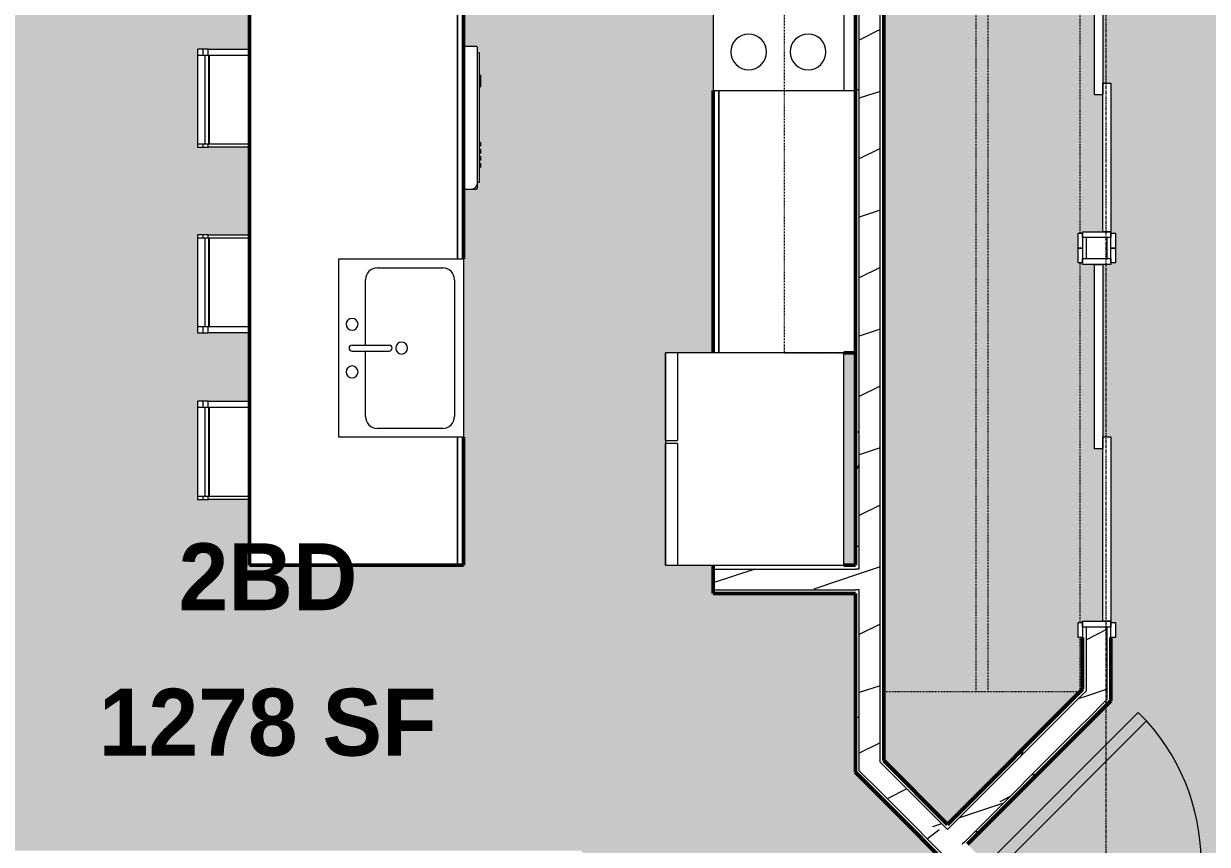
# Model space of a CAD drawing. Header units: inches. Extents: x -4292 to -464, y 9706 to 12474.
# Drawn here: x -3663.5 to -3464.3, y 11892.3 to 12030.3 of the extents above; entities that cross this region are included whole.
import ezdxf

# ---------------------------------------------------------------- set-up
doc = ezdxf.new("R2010")
doc.units = ezdxf.units.IN
doc.header["$MEASUREMENT"] = 0
doc.linetypes.add('Dash', pattern=[0.25, 0.125, -0.125])
doc.linetypes.add('Grid Line 1_2_', pattern=[0.875, 0.5, -0.125, 0.125, -0.125])
for name, color, linetype, lineweight in [('A-AREA-IDEN', 2, 'Continuous', 9), ('A-AREA-PATT-4', 254, 'Continuous', 9), ('A-DOOR-1', 7, 'Continuous', 9), ('A-DOOR-2', 90, 'Continuous', 20), ('A-DOOR-FRAM-1', 90, 'Continuous', 20), ('A-WALL-2', 250, 'Continuous', 50), ('A-WALL-3', 50, 'Continuous', 13), ('A-WALL-PATT-1', 7, 'Continuous', 9), ('A-WALL-PATT-2', 8, 'Continuous', 9), ('I-FURN-1', 7, 'Continuous', 9), ('P-SANR-FIXT-1', 7, 'Continuous', 9), ('Q-CASE-1', 250, 'Continuous', 50), ('Q-CASE-2', 7, 'Continuous', 9), ('Q-CASE-HDLN-1', 7, 'Dash', 9), ('Q-SPCQ-1', 7, 'Continuous', 9), ('S-GRID-1', 1, 'Grid Line 1_2_', 9)]:
    doc.layers.add(name, color=color, linetype=linetype, lineweight=lineweight)
doc.styles.add('Century Gothic_B', font='GOTHICB.TTF', dxfattribs={"height": 11.25})
pattern_1 = [(0, (0, 0), (38.4, 9.6), [1.584, -27.216, 1.584, -27.216, -153.6]), (0, (0, 0), (38.4, 9.6), [-57.6, 1.584, -56.016, 1.584, -27.216, -67.2]), (0, (0, 0), (38.4, 9.6), [-144, 1.584, -17.616, 1.584, -46.416]), (120, (14.4, 4.8), (-27.513844, 28.4553755), [1.584, -27.216, 1.584, -27.216, -153.6]), (120, (14.4, 4.8), (-27.513844, 28.4553755), [-57.6, 1.584, -56.016, 1.584, -27.216, -67.2]), (120, (14.4, 4.8), (-27.513844, 28.4553755), [-144, 1.584, -17.616, 1.584, -46.416]), (240, (19.2, 24), (-10.886156, -38.0553755), [1.584, -27.216, 1.584, -27.216, -153.6]), (240, (19.2, 24), (-10.886156, -38.0553755), [-57.6, 1.584, -56.016, 1.584, -27.216, -67.2]), (240, (19.2, 24), (-10.886156, -38.0553755), [-144, 1.584, -17.616, 1.584, -46.416])]
pattern_2 = [(216.87, (7.997, 19.992), (59.9755286, 39.9843071), [9.996, -89.964]), (206.565, (19.992, 13.994), (-19.991807, -19.992219), [22.352, -22.352]), (198.435, (19.992, 3.998), (-39.983821, -19.991955), [12.644, -50.576])]

msp = doc.modelspace()

# ---------------------------------------------------------------- hatches: boundary and pattern name
at = {"layer": 'A-AREA-PATT-4'}
h = msp.add_hatch(color=256, dxfattribs=at)
h.paths.add_polyline_path([(-3346.2655, 11722.6394), (-3341.7237, 11722.6394), (-3341.7237, 11753.8406), (-3346.4737, 11753.8406), (-3346.4737, 11758.5906), (-3341.7237, 11758.5906), (-3341.7237, 11766.6144), (-3349.45, 11766.6144), (-3350.4144, 11766.7414), (-3351.3131, 11767.1136), (-3352.0848, 11767.7058), (-3352.677, 11768.4775), (-3353.0492, 11769.3762), (-3353.1762, 11770.4169), (-3353.1762, 11771.729), (-3356.2, 11771.3813), (-3357.2, 11770.1895), (-3358.2, 11769.6227), (-3359.7095, 11769.2649), (-3360.7836, 11769.1271), (-3361.2, 11769.0906), (-3363.1923, 11769.2649), (-3365.2, 11769.8029), (-3367.2, 11770.5308), (-3369.2, 11771.4634), (-3371.2, 11772.8509), (-3372.2, 11773.8509), (-3372.7, 11774.7169), (-3373.2, 11776.0906), (-3373.2, 11777.0906), (-3372.7, 11778.4644), (-3372.2, 11779.3304), (-3371.2, 11780.3304), (-3369.2, 11781.7178), (-3367.0757, 11782.6957), (-3365.2, 11783.3784), (-3363.1923, 11783.9163), (-3361.2, 11784.0906), (-3359.7095, 11783.9163), (-3359.2, 11783.8265), (-3358.2, 11783.5585), (-3357.2, 11782.9918), (-3356.2, 11781.8), (-3353.1762, 11781.4523), (-3353.1762, 11782.8406), (-3353.0492, 11783.805), (-3352.677, 11784.7037), (-3351.9714, 11785.5625), (-3351.3131, 11786.0676), (-3350.4144, 11786.4399), (-3349.45, 11786.5669), (-3341.7237, 11786.5669), (-3341.7237, 11794.5906), (-3365.7237, 11794.5906), (-3365.7237, 11864.5083), (-3373.8987, 11864.5083), (-3373.8987, 11869.2583), (-3341.7237, 11869.2583), (-3341.7237, 12109.7144), (-3480.5362, 12109.7144), (-3480.5362, 12046.0438), (-3479.7862, 12046.0438), (-3479.7862, 12043.5438), (-3480.5362, 12043.5438), (-3480.5362, 12043.2938), (-3481.9112, 12043.2938), (-3481.9112, 12020.2938), (-3480.5362, 12020.2938), (-3480.5362, 11995.0438), (-3479.7862, 11995.0438), (-3479.7862, 11990.0438), (-3480.5362, 11990.0438), (-3480.5362, 11989.7938), (-3481.9112, 11989.7938), (-3481.9112, 11960.7938), (-3480.5362, 11960.7938), (-3480.4976, 11929.5438), (-3479.7862, 11929.5438), (-3479.7862, 11927.0438), (-3480.5362, 11927.0438), (-3480.5362, 11916.391), (-3504.6631, 11892.2641), (-3501.3928, 11888.9938), (-3504.7515, 11885.635), (-3523.4987, 11904.3822), (-3523.4987, 11934.4394), (-3547.4987, 11934.4394), (-3547.4987, 11939.1894), (-3555.4987, 11939.1894), (-3555.4987, 11974.9394), (-3547.4987, 11974.9394), (-3547.4987, 12109.7144), (-3851.8487, 12109.7144), (-3851.8487, 11932.2144), (-3855.2237, 11932.2144), (-3855.2237, 11894.1894), (-3851.8487, 11894.1894), (-3851.8487, 11891.1894), (-3703.4544, 11891.1894), (-3703.4544, 11886.4394), (-3851.8487, 11886.4394), (-3851.8487, 11753.1894), (-3787.906, 11753.1894), (-3787.906, 11833.1894), (-3709.906, 11833.1894), (-3709.906, 11753.1894), (-3663.8294, 11753.1894), (-3663.8294, 11822.0406), (-3659.0794, 11822.0406), (-3659.0794, 11819.4156), (-3623.7044, 11819.4156), (-3623.7044, 11818.5406), (-3659.7044, 11818.5362), (-3659.7044, 11815.5406), (-3623.7044, 11815.5406), (-3623.7044, 11814.6656), (-3659.0794, 11814.6656), (-3659.0794, 11813.1894), (-3629.0794, 11813.1894), (-3629.0794, 11777.1894), (-3563.2521, 11777.1894), (-3563.2521, 11753.1894), (-3555.2283, 11753.1894), (-3555.2283, 11760.6156), (-3555.1014, 11761.58), (-3554.7291, 11762.4787), (-3554.1369, 11763.2505), (-3553.3652, 11763.8426), (-3552.4665, 11764.2149), (-3551.2359, 11764.3418), (-3550.1138, 11764.3418), (-3550.4615, 11767.3656), (-3551.6532, 11768.3656), (-3552.22, 11769.3656), (-3552.5778, 11770.8751), (-3552.6649, 11771.3694), (-3552.7521, 11772.3656), (-3552.5778, 11774.358), (-3552.0399, 11776.3656), (-3551.3119, 11778.3656), (-3550.3793, 11780.3656), (-3548.9919, 11782.3656), (-3547.9919, 11783.3656), (-3547.1258, 11783.8656), (-3545.7521, 11784.3656), (-3544.7521, 11784.3656), (-3543.3784, 11783.8656), (-3542.5123, 11783.3656), (-3541.3376, 11782.1137), (-3540.1249, 11780.3656), (-3539.1923, 11778.3656), (-3538.4644, 11776.3656), (-3537.9264, 11774.358), (-3537.7521, 11772.3656), (-3537.9264, 11770.8751), (-3538.0163, 11770.3656), (-3538.3094, 11769.3212), (-3538.851, 11768.3656), (-3540.0427, 11767.3656), (-3540.3904, 11764.3418), (-3539.0021, 11764.3418), (-3538.0377, 11764.2149), (-3537.139, 11763.8426), (-3536.3673, 11763.2505), (-3535.7751, 11762.4787), (-3535.3859, 11761.4513), (-3535.2759, 11760.6156), (-3535.2759, 11753.1894), (-3529.2521, 11753.1894), (-3529.2521, 11773.4723), (-3523.8771, 11773.4723), (-3523.8771, 11768.7223), (-3524.5021, 11768.7223), (-3524.5021, 11753.1894), (-3504.2987, 11753.1894), (-3504.2987, 11768.7223), (-3505.8771, 11768.7223), (-3505.8771, 11773.4723), (-3504.2987, 11773.4723), (-3504.2987, 11792.7984), (-3505.6718, 11794.1715), (-3502.3131, 11797.5302), (-3499.5487, 11794.7659), (-3499.5487, 11753.1894), (-3495.5237, 11753.1894), (-3495.4737, 11752.1894), (-3493.5237, 11752.1894), (-3493.4737, 11788.1894), (-3491.7237, 11788.1894), (-3491.7737, 11752.1894), (-3493.4737, 11752.1894), (-3493.4737, 11750.2519), (-3492.8487, 11750.2519), (-3492.8487, 11750.1894), (-3458.1487, 11750.1894), (-3458.0987, 11750.2519), (-3457.5237, 11750.2519), (-3457.4737, 11752.1894), (-3455.4737, 11752.1894), (-3455.4737, 11753.1894), (-3446.0237, 11753.1894), (-3446.0237, 11757.3689), (-3446.7737, 11757.3689), (-3446.7737, 11759.8689), (-3446.0237, 11759.8689), (-3446.0237, 11760.1189), (-3444.6487, 11760.1189), (-3444.6487, 11789.1189), (-3446.0237, 11789.1189), (-3446.0237, 11820.3689), (-3446.7737, 11820.3689), (-3446.7737, 11822.8689), (-3446.0237, 11822.8689), (-3446.0237, 11826.9072), (-3479.2957, 11860.1792), (-3475.9369, 11863.5379), (-3463.2831, 11850.8841), (-3444.9089, 11869.2583), (-3409.8987, 11869.2583), (-3409.8987, 11864.5083), (-3412.5237, 11864.5083), (-3412.5237, 11862.5909), (-3417.2737, 11862.5909), (-3417.2737, 11864.5083), (-3441.2737, 11864.5083), (-3441.2737, 11860.7984), (-3415.2737, 11860.7984), (-3415.2737, 11835.7984), (-3441.2737, 11835.7984), (-3441.2737, 11830.6734), (-3417.2737, 11830.6734), (-3417.2737, 11832.5909), (-3412.5237, 11832.5909), (-3412.5237, 11722.6394), (-3376.5237, 11722.6394), (-3376.5237, 11758.5906), (-3366.4737, 11758.5906), (-3366.4737, 11753.8406), (-3371.7737, 11753.8406), (-3371.7737, 11722.6394), (-3367.0757, 11722.6394)], flags=0)
h.paths.add_polyline_path([(-3441.2737, 11753.1894), (-3417.2737, 11753.1894), (-3417.2737, 11825.9234), (-3441.2737, 11825.9234), (-3441.2737, 11822.8689), (-3440.5237, 11822.8689), (-3440.5237, 11820.3689), (-3441.2737, 11820.3689), (-3441.2737, 11820.1189), (-3444.6487, 11820.1189), (-3444.6487, 11791.1189), (-3443.2737, 11791.1189), (-3443.2737, 11760.1189), (-3441.2737, 11760.1189), (-3441.2737, 11759.8689), (-3440.5237, 11759.8689), (-3440.5237, 11757.3689), (-3441.2737, 11757.3689)], flags=0)
h.paths.add_polyline_path([(-3807.8379, 11753.6894), (-3807.8379, 11771.6894), (-3789.8379, 11771.6894), (-3789.8379, 11753.6894), (-3794.3284, 11753.6894)], flags=0)
h.paths.add_polyline_path([(-3705.906, 11753.6894), (-3705.906, 11771.6894), (-3687.906, 11771.6894), (-3687.906, 11753.6894), (-3705.4911, 11753.6894)], flags=0)
h.paths.add_polyline_path([(-3540.355, 11814.6656), (-3589.7044, 11814.6656), (-3589.7044, 11819.4156), (-3540.355, 11819.4156), (-3522.5008, 11837.2698), (-3571.6704, 11886.4394), (-3659.0794, 11886.4394), (-3659.0794, 11858.0406), (-3663.8294, 11858.0406), (-3663.8294, 11886.4394), (-3667.4544, 11886.4394), (-3667.4544, 11891.1894), (-3569.7029, 11891.1894), (-3515.7833, 11837.2698), (-3528.918, 11824.1351), (-3527.7689, 11822.9861), (-3531.1277, 11819.6273), (-3532.2767, 11820.7764), (-3538.3875, 11814.6656), (-3540.0961, 11814.6656)], flags=0)
h.paths.add_polyline_path([(-3446.0237, 11833.6247), (-3446.0237, 11861.426), (-3459.9244, 11847.5254), (-3449.7698, 11837.3708)], flags=0)
h.paths.add_polyline_path([(-3508.0219, 11895.6229), (-3485.2862, 11918.3585), (-3485.2862, 11927.0438), (-3486.0362, 11927.0438), (-3486.0362, 11929.5438), (-3485.2862, 11929.5438), (-3485.2862, 11929.7938), (-3481.9112, 11929.7938), (-3481.9112, 11958.7938), (-3483.2862, 11958.7938), (-3483.2862, 11989.7938), (-3485.2862, 11989.7938), (-3485.2862, 11990.0438), (-3486.0362, 11990.0438), (-3486.0362, 11995.0438), (-3485.2862, 11995.0438), (-3485.2862, 11995.2938), (-3481.9112, 11995.2938), (-3481.9112, 12018.2938), (-3483.2862, 12018.2938), (-3483.2862, 12043.2938), (-3485.2862, 12043.2938), (-3485.2862, 12043.5438), (-3486.0362, 12043.5438), (-3486.0362, 12046.0438), (-3485.2862, 12046.0438), (-3485.2862, 12077.7894), (-3486.9112, 12077.7894), (-3486.9112, 12082.5394), (-3485.2862, 12082.5394), (-3485.2862, 12109.7144), (-3487.9237, 12109.7144), (-3487.9237, 12085.4644), (-3488.9365, 12085.4644), (-3488.974, 12084.9644), (-3489.661, 12084.9644), (-3489.661, 12085.4644), (-3505.9323, 12085.4644), (-3505.9572, 12084.9644), (-3506.4152, 12084.9644), (-3506.4152, 12085.4644), (-3515.9237, 12085.4644), (-3515.9237, 12109.7144), (-3518.7487, 12109.7144), (-3518.7487, 12082.5394), (-3516.9112, 12082.5394), (-3516.9112, 12077.7894), (-3518.7487, 12077.7894), (-3518.7487, 11906.3497), (-3508.6848, 11896.2858)], flags=0)
h.paths.add_polyline_path([(-3523.4987, 11939.1894), (-3523.4987, 11974.9394), (-3525.4987, 11974.9394), (-3525.4987, 11939.1894)], flags=0)
h.paths.add_polyline_path([(-3590.4987, 11939.1894), (-3625.4987, 11939.1894), (-3625.4987, 11950.2809), (-3634.2742, 11950.2809), (-3634.2742, 11966.7809), (-3625.4987, 11966.7809), (-3625.4987, 11978.2809), (-3634.2742, 11978.2809), (-3634.2742, 11994.7809), (-3625.4987, 11994.7809), (-3625.4987, 12009.5033), (-3634.2742, 12009.5033), (-3634.2742, 12026.0033), (-3625.4987, 12026.0033), (-3625.4987, 12037.5033), (-3634.2742, 12037.5033), (-3634.2742, 12054.0033), (-3625.4987, 12054.0033), (-3625.4987, 12067.7144), (-3589.4987, 12067.7144), (-3589.4987, 12026.452), (-3587.3206, 12026.452), (-3587.1237, 12026.2552), (-3587.1237, 12025.3591), (-3586.8737, 12025.3591), (-3586.8737, 12021.5944), (-3586.6237, 12021.5944), (-3586.6237, 12019.693), (-3586.8737, 12019.693), (-3586.8737, 12010.302), (-3586.6237, 12010.302), (-3586.6237, 12009.7114), (-3586.8737, 12009.7114), (-3586.8737, 12009.1209), (-3586.6237, 12009.1209), (-3586.6237, 12008.5303), (-3586.8737, 12008.5303), (-3586.8737, 12007.9398), (-3586.6237, 12007.9398), (-3586.6237, 12007.3492), (-3586.8737, 12007.3492), (-3586.8737, 12006.7587), (-3586.6237, 12006.7587), (-3586.6237, 12006.1681), (-3586.8737, 12006.1681), (-3586.8737, 12003.545), (-3587.1237, 12003.5239), (-3587.1458, 12002.5956), (-3587.1814, 12002.5097), (-3587.3206, 12002.452), (-3589.4987, 12002.452), (-3589.4987, 11939.1894)], flags=0)
h.paths.add_polyline_path([(-3345.9462, 11978.8675), (-3363.9462, 11978.8675), (-3363.9462, 11996.8675), (-3345.9462, 11996.8675)], flags=0)
h.paths.add_polyline_path([(-3363.0644, 11998.7993), (-3425.4462, 11998.7993), (-3425.4462, 12076.7993), (-3345.4462, 12076.7993), (-3345.4462, 11998.7993), (-3345.9462, 11998.7993)], flags=0)
h.paths.add_polyline_path([(-3752.9112, 12007.4602), (-3801.4972, 12007.4602), (-3801.4972, 12042.4602), (-3795.4972, 12042.4602), (-3795.4972, 12043.4602), (-3723.4972, 12043.4602), (-3723.4972, 12042.4602), (-3717.4972, 12042.4602), (-3717.4972, 12007.4602)], flags=0)
h.paths.add_polyline_path([(-3838.9972, 12046.7852), (-3846.4972, 12046.7852), (-3846.4972, 12094.7852), (-3811.4972, 12094.7852), (-3811.4972, 12088.7852), (-3810.4972, 12088.7852), (-3810.4972, 12052.7852), (-3811.4972, 12052.7852), (-3811.4972, 12046.7852), (-3835.6754, 12046.7852)], flags=0)
h.paths.add_polyline_path([(-3676.4972, 12046.7852), (-3707.4972, 12046.7852), (-3707.4972, 12052.7852), (-3708.4972, 12052.7852), (-3708.4972, 12088.7852), (-3707.4972, 12088.7852), (-3707.4972, 12094.7852), (-3672.4972, 12094.7852), (-3672.4972, 12046.7852)], flags=0)
h.paths.add_polyline_path([(-3345.9462, 12080.7993), (-3363.9462, 12080.7993), (-3363.9462, 12098.7993), (-3345.9462, 12098.7993), (-3345.9462, 12098.0447)], flags=0)
h.paths.add_polyline_path([(-3782.0074, 12091.7033), (-3799.0074, 12091.7352), (-3799.0074, 12107.8602), (-3727.0074, 12107.8602), (-3727.0074, 12091.7352), (-3745.0074, 12091.7352), (-3745.0074, 12095.7352), (-3781.0074, 12095.7352), (-3781.0074, 12091.7352), (-3781.6703, 12091.7033)], flags=0)
at = {"layer": 'A-WALL-PATT-1'}
h = msp.add_hatch(dxfattribs=at)
h.set_pattern_fill('FP_1', color=256, style=0, pattern_type=2)
h.set_pattern_definition(pattern_1)
h.paths.add_polyline_path([(-3522.8737, 11903.7572), (-3522.8737, 11935.0644), (-3523.4987, 11935.0644), (-3523.4987, 11904.3822)], flags=0)
h.paths.add_polyline_path([(-3522.8737, 11938.5644), (-3522.8737, 12110.3394), (-3523.4987, 12110.3394), (-3523.4987, 11938.5644)], flags=0)
h = msp.add_hatch(dxfattribs=at)
h.set_pattern_fill('FP_1', color=256, style=0, pattern_type=2)
h.set_pattern_definition(pattern_1)
h.paths.add_polyline_path([(-3518.7487, 11905.4658), (-3518.7487, 12078.4144), (-3519.3737, 12078.4144), (-3519.3737, 11906.0908)], flags=0)
h.paths.add_polyline_path([(-3518.7487, 12081.9144), (-3518.7487, 12110.3394), (-3519.3737, 12110.3394), (-3519.3737, 12081.9144), (-3519.2861, 12081.9144)], flags=0)
h = msp.add_hatch(dxfattribs=at)
h.set_pattern_fill('FP_1', color=256, style=0, pattern_type=2)
h.set_pattern_definition(pattern_1)
h.paths.add_polyline_path([(-3485.2862, 11917.4747), (-3484.6612, 11918.0997), (-3484.6612, 11928.7938), (-3485.2862, 11928.7938), (-3485.2862, 11918.0997)], flags=0)
h.paths.add_polyline_path([(-3484.6612, 11990.7938), (-3484.6612, 11994.2938), (-3485.2862, 11994.2938), (-3485.2862, 11990.7938)], flags=0)
h.paths.add_polyline_path([(-3485.2862, 12044.2938), (-3484.6612, 12044.2938), (-3484.6612, 12078.4144), (-3485.2862, 12078.4144), (-3485.2862, 12046.0438)], flags=0)
h.paths.add_polyline_path([(-3484.6612, 12081.9144), (-3484.6612, 12110.3394), (-3485.2862, 12110.3394), (-3485.2862, 12081.9144)], flags=0)
h = msp.add_hatch(dxfattribs=at)
h.set_pattern_fill('FP_1', color=256, style=0, pattern_type=2)
h.set_pattern_definition(pattern_1)
h.paths.add_polyline_path([(-3507.58, 11895.1809), (-3485.2862, 11917.4747), (-3485.2862, 11918.3585), (-3508.0219, 11895.6229)], flags=0)
h = msp.add_hatch(dxfattribs=at)
h.set_pattern_fill('FP_1', color=256, style=0, pattern_type=2)
h.set_pattern_definition(pattern_1)
h.paths.add_polyline_path([(-3504.6631, 11892.2641), (-3481.1612, 11915.766), (-3481.1612, 11916.6499), (-3505.1051, 11892.7061), (-3504.8992, 11892.5002)], flags=0)
h = msp.add_hatch(dxfattribs=at)
h.set_pattern_fill('FP_1', color=256, style=0, pattern_type=2)
h.set_pattern_definition(pattern_1)
h.paths.add_polyline_path([(-3446.0237, 11826.9072), (-3446.0237, 11827.7911), (-3478.8537, 11860.6211), (-3479.2957, 11860.1792), (-3449.7698, 11830.6533)], flags=0)
h.paths.add_polyline_path([(-3504.7515, 11885.635), (-3504.3096, 11886.0769), (-3522.8737, 11904.6411), (-3522.8548, 11903.7383), (-3504.8992, 11885.7827)], flags=0)
at = {"layer": 'A-WALL-PATT-2'}
h = msp.add_hatch(dxfattribs=at)
h.set_pattern_fill('FP_2', color=256, style=0, pattern_type=2)
h.set_pattern_definition(pattern_2)
h.paths.add_polyline_path([(-3519.3737, 11901.1411), (-3519.3737, 12110.3394), (-3522.8737, 12110.3394), (-3522.8737, 11904.6411), (-3519.3917, 11901.1591)], flags=0)
h = msp.add_hatch(dxfattribs=at)
h.set_pattern_fill('FP_2', color=256, style=0, pattern_type=2)
h.set_pattern_definition(pattern_2)
h.paths.add_polyline_path([(-3484.6612, 11913.1499), (-3481.1612, 11916.6499), (-3481.1612, 11928.7938), (-3484.6612, 11928.7938), (-3484.6612, 11916.6499)], flags=0)
h.paths.add_polyline_path([(-3484.6612, 11990.7938), (-3481.1612, 11990.7938), (-3481.1612, 11994.2938), (-3484.6612, 11994.2938)], flags=0)
h.paths.add_polyline_path([(-3481.1612, 12044.2938), (-3481.1612, 12110.3394), (-3484.6612, 12110.3394), (-3484.6612, 12044.2938)], flags=0)
h = msp.add_hatch(dxfattribs=at)
h.set_pattern_fill('FP_2', color=256, style=0, pattern_type=2)
h.set_pattern_definition(pattern_2)
h.paths.add_polyline_path([(-3522.8737, 11935.0644), (-3522.8737, 11938.5644), (-3547.4987, 11938.5644), (-3547.4987, 11935.0644), (-3523.4987, 11935.0644)], flags=0)
h = msp.add_hatch(dxfattribs=at)
h.set_pattern_fill('FP_2', color=256, style=0, pattern_type=2)
h.set_pattern_definition(pattern_2)
h.paths.add_polyline_path([(-3505.547, 11892.2641), (-3484.6612, 11913.1499), (-3484.6612, 11918.0997), (-3508.0219, 11894.739), (-3505.989, 11892.7061)], flags=0)
h = msp.add_hatch(dxfattribs=at)
h.set_pattern_fill('FP_2', color=256, style=0, pattern_type=2)
h.set_pattern_definition(pattern_2)
h.paths.add_polyline_path([(-3445.3987, 11827.1661), (-3445.3987, 11832.1158), (-3476.3789, 11863.096), (-3478.8537, 11860.6211), (-3446.0237, 11827.7911)], flags=0)
h.paths.add_polyline_path([(-3504.3096, 11886.0769), (-3501.8347, 11888.5518), (-3519.3737, 11906.0908), (-3519.3737, 11901.1411), (-3504.8992, 11886.6665)], flags=0)

# ---------------------------------------------------------------- linework, layer by layer
at = {"layer": 'A-DOOR-1'}
for p, q in [((-3486.0362, 11995.0438), (-3485.2862, 11995.0438)), ((-3486.0362, 11992.5438), (-3486.0362, 11995.0438)), ((-3485.2862, 11995.0438), (-3485.2862, 11992.5438)), ((-3480.5362, 11995.0438), (-3479.7862, 11995.0438)), ((-3480.5362, 11992.5438), (-3480.5362, 11995.0438)), ((-3479.7862, 11995.0438), (-3479.7862, 11992.5438)), ((-3486.0362, 11992.5438), (-3485.2862, 11992.5438)), ((-3486.0362, 11990.0438), (-3486.0362, 11992.5438)), ((-3485.2862, 11992.5438), (-3486.0362, 11992.5438)), ((-3485.2862, 11992.5438), (-3485.2862, 11990.0438)), ((-3480.5362, 11992.5438), (-3479.7862, 11992.5438)), ((-3480.5362, 11990.0438), (-3480.5362, 11992.5438)), ((-3479.7862, 11992.5438), (-3480.5362, 11992.5438)), ((-3479.7862, 11992.5438), (-3479.7862, 11990.0438)), ((-3485.2862, 11990.0438), (-3486.0362, 11990.0438)), ((-3479.7862, 11990.0438), (-3480.5362, 11990.0438)), ((-3486.0362, 11929.5438), (-3485.2862, 11929.5438)), ((-3486.0362, 11927.0438), (-3486.0362, 11929.5438)), ((-3485.2862, 11929.5438), (-3485.2862, 11927.0438)), ((-3480.5362, 11929.5438), (-3479.7862, 11929.5438)), ((-3480.5362, 11927.0438), (-3480.5362, 11929.5438)), ((-3479.7862, 11929.5438), (-3479.7862, 11927.0438)), ((-3485.2862, 11927.0438), (-3486.0362, 11927.0438)), ((-3479.7862, 11927.0438), (-3480.5362, 11927.0438))]:
    msp.add_line(p, q, dxfattribs=at)
msp.add_arc((-3501.3928, 11888.9938), 36.0666, 315, 41.821148, dxfattribs=at)
at = {"layer": 'A-DOOR-2'}
for p, q in [((-3483.2862, 12018.2938), (-3483.2862, 12043.2938)), ((-3481.9112, 12043.2938), (-3481.9112, 12018.2938)), ((-3481.9112, 12020.2938), (-3480.5362, 12020.2938)), ((-3481.9112, 11995.2938), (-3481.9112, 12020.2938)), ((-3480.5362, 12020.2938), (-3480.5362, 11995.2938)), ((-3481.9112, 12018.2938), (-3483.2862, 12018.2938)), ((-3480.5362, 11995.2938), (-3481.9112, 11995.2938)), ((-3483.2862, 11989.7938), (-3481.9112, 11989.7938)), ((-3483.2862, 11958.7938), (-3483.2862, 11989.7938)), ((-3481.9112, 11989.7938), (-3481.9112, 11958.7938)), ((-3481.9112, 11960.7938), (-3480.5362, 11960.7938)), ((-3481.9112, 11929.7938), (-3481.9112, 11960.7938)), ((-3480.5362, 11960.7938), (-3480.5362, 11929.7938)), ((-3481.9112, 11958.7938), (-3483.2862, 11958.7938)), ((-3480.5362, 11929.7938), (-3481.9112, 11929.7938)), ((-3501.3928, 11888.9938), (-3475.9291, 11914.4575)), ((-3499.9786, 11887.5795), (-3474.5149, 11913.0432)), ((-3475.9291, 11914.4575), (-3474.5149, 11913.0432))]:
    msp.add_line(p, q, dxfattribs=at)
at = {"layer": 'A-DOOR-FRAM-1'}
for p, q in [((-3485.2862, 11995.2938), (-3480.5362, 11995.2938)), ((-3485.2862, 11994.2938), (-3485.2862, 11995.2938)), ((-3480.5362, 11995.2938), (-3480.5362, 11994.2938)), ((-3480.5362, 11994.2938), (-3485.2862, 11994.2938)), ((-3485.2862, 11990.7938), (-3480.5362, 11990.7938)), ((-3485.2862, 11989.7938), (-3485.2862, 11990.7938)), ((-3480.5362, 11990.7938), (-3480.5362, 11989.7938)), ((-3480.5362, 11989.7938), (-3485.2862, 11989.7938)), ((-3485.2862, 11929.7938), (-3480.5362, 11929.7938)), ((-3485.2862, 11928.7938), (-3485.2862, 11929.7938)), ((-3480.5362, 11929.7938), (-3480.5362, 11928.7938)), ((-3480.5362, 11928.7938), (-3485.2862, 11928.7938))]:
    msp.add_line(p, q, dxfattribs=at)
at = {"layer": 'A-WALL-2'}
for p, q in [((-3523.4987, 12110.3394), (-3523.4987, 11939.1894)), ((-3518.7487, 11906.3497), (-3518.7487, 12077.7894)), ((-3547.4987, 11939.1894), (-3547.4987, 11934.4394)), ((-3523.4987, 11939.1894), (-3525.4987, 11939.1894)), ((-3547.4987, 11934.4394), (-3523.4987, 11934.4394)), ((-3523.4987, 11934.4394), (-3523.4987, 11904.3822)), ((-3485.2862, 11927.0438), (-3485.2862, 11918.3585)), ((-3480.5362, 11916.391), (-3480.5362, 11927.0438)), ((-3485.2862, 11918.3585), (-3508.0219, 11895.6229)), ((-3485.2862, 11911.641), (-3481.1612, 11915.766)), ((-3481.1612, 11915.766), (-3480.5362, 11916.391)), ((-3504.6631, 11892.2641), (-3485.2862, 11911.641)), ((-3508.0219, 11895.6229), (-3518.7487, 11906.3497)), ((-3523.4987, 11904.3822), (-3522.8737, 11903.7572)), ((-3522.8737, 11903.7572), (-3518.7487, 11899.6322)), ((-3518.7487, 11899.6322), (-3504.7515, 11885.635))]:
    msp.add_line(p, q, dxfattribs=at)
at = {"layer": 'A-WALL-3'}
for p, q in [((-3522.8737, 11938.5644), (-3522.8737, 12110.3394)), ((-3519.3737, 11906.0908), (-3519.3737, 12078.4144)), ((-3484.6612, 11990.7938), (-3484.6612, 11994.2938)), ((-3481.1612, 11990.7938), (-3481.1612, 11994.2938)), ((-3547.4987, 11938.5644), (-3523.4987, 11938.5644)), ((-3522.8737, 11938.5644), (-3523.4987, 11938.5644)), ((-3547.4987, 11935.0644), (-3523.4987, 11935.0644)), ((-3522.8737, 11935.0644), (-3523.4987, 11935.0644)), ((-3522.8737, 11904.6411), (-3522.8737, 11935.0644)), ((-3484.6612, 11918.0997), (-3484.6612, 11928.7938)), ((-3481.1612, 11916.6499), (-3481.1612, 11928.7938)), ((-3507.58, 11895.1809), (-3485.2862, 11917.4747)), ((-3484.6612, 11918.0997), (-3485.2862, 11917.4747)), ((-3481.1612, 11916.6499), (-3484.6612, 11913.1499)), ((-3484.6612, 11913.1499), (-3485.2862, 11912.5249)), ((-3505.1051, 11892.7061), (-3485.2862, 11912.5249)), ((-3518.7487, 11905.4658), (-3519.3737, 11906.0908)), ((-3508.0219, 11894.739), (-3518.7487, 11905.4658)), ((-3519.3737, 11901.1411), (-3522.8737, 11904.6411)), ((-3518.7487, 11900.5161), (-3519.3737, 11901.1411)), ((-3504.3096, 11886.0769), (-3518.7487, 11900.5161)), ((-3507.58, 11895.1809), (-3508.0219, 11894.739)), ((-3505.1051, 11892.7061), (-3505.547, 11892.2641))]:
    msp.add_line(p, q, dxfattribs=at)
at = {"layer": 'I-FURN-1'}
for p, q in [((-3633.2894, 12026.0033), (-3634.2742, 12026.0033)), ((-3634.2742, 12026.0033), (-3634.2742, 12025.0033)), ((-3634.2742, 12025.0033), (-3633.0332, 12025.0033)), ((-3634.2742, 12025.0033), (-3634.2742, 12010.0033)), ((-3633.2894, 12025.0033), (-3633.2894, 12026.0033)), ((-3632.494, 12026.0033), (-3633.2894, 12026.0033)), ((-3633.0332, 12025.0033), (-3632.3683, 12025.0033)), ((-3633.0332, 12025.0033), (-3633.0332, 12010.0033)), ((-3632.494, 12025.0033), (-3632.494, 12026.0033)), ((-3632.494, 12026.0033), (-3625.4987, 12026.0033)), ((-3632.3683, 12010.0033), (-3632.3683, 12025.0033)), ((-3632.3683, 12025.0033), (-3632.2398, 12025.0033)), ((-3632.2398, 12025.0033), (-3625.4987, 12025.0033)), ((-3632.2398, 12010.0033), (-3632.2398, 12025.0033)), ((-3634.2742, 12010.0033), (-3634.2742, 12009.5033)), ((-3633.0332, 12010.0033), (-3634.2742, 12010.0033)), ((-3634.2742, 12009.5033), (-3633.2894, 12009.5033)), ((-3633.2894, 12009.5033), (-3633.2894, 12010.0033)), ((-3633.2894, 12009.5033), (-3632.494, 12009.5033)), ((-3632.3683, 12010.0033), (-3633.0332, 12010.0033)), ((-3632.494, 12009.5033), (-3632.494, 12010.0033)), ((-3625.4987, 12009.5033), (-3632.494, 12009.5033)), ((-3632.2398, 12010.0033), (-3632.3683, 12010.0033)), ((-3625.4987, 12010.0033), (-3632.2398, 12010.0033)), ((-3633.2894, 11994.7809), (-3634.2742, 11994.7809)), ((-3634.2742, 11994.7809), (-3634.2742, 11994.2809)), ((-3633.2894, 11994.2809), (-3633.2894, 11994.7809)), ((-3632.494, 11994.7809), (-3633.2894, 11994.7809)), ((-3632.494, 11994.2809), (-3632.494, 11994.7809)), ((-3632.494, 11994.7809), (-3625.4987, 11994.7809)), ((-3634.2742, 11994.2809), (-3633.0332, 11994.2809)), ((-3634.2742, 11994.2809), (-3634.2742, 11979.2809)), ((-3633.0332, 11994.2809), (-3632.3683, 11994.2809)), ((-3633.0332, 11994.2809), (-3633.0332, 11979.2809)), ((-3632.3683, 11979.2809), (-3632.3683, 11994.2809)), ((-3632.3683, 11994.2809), (-3632.2398, 11994.2809)), ((-3632.2398, 11994.2809), (-3625.4987, 11994.2809)), ((-3632.2398, 11979.2809), (-3632.2398, 11994.2809)), ((-3633.0332, 11979.2809), (-3634.2742, 11979.2809)), ((-3634.2742, 11979.2809), (-3634.2742, 11978.2809)), ((-3633.2894, 11978.2809), (-3633.2894, 11979.2809)), ((-3632.3683, 11979.2809), (-3633.0332, 11979.2809)), ((-3632.494, 11978.2809), (-3632.494, 11979.2809)), ((-3632.2398, 11979.2809), (-3632.3683, 11979.2809)), ((-3625.4987, 11979.2809), (-3632.2398, 11979.2809)), ((-3634.2742, 11978.2809), (-3633.2894, 11978.2809)), ((-3633.2894, 11978.2809), (-3632.494, 11978.2809)), ((-3625.4987, 11978.2809), (-3632.494, 11978.2809)), ((-3633.2894, 11966.7809), (-3634.2742, 11966.7809)), ((-3634.2742, 11966.7809), (-3634.2742, 11965.7809)), ((-3633.2894, 11965.7809), (-3633.2894, 11966.7809)), ((-3632.494, 11966.7809), (-3633.2894, 11966.7809)), ((-3632.494, 11965.7809), (-3632.494, 11966.7809)), ((-3632.494, 11966.7809), (-3625.4987, 11966.7809)), ((-3634.2742, 11965.7809), (-3633.0332, 11965.7809)), ((-3634.2742, 11965.7809), (-3634.2742, 11950.7809)), ((-3633.0332, 11965.7809), (-3632.3683, 11965.7809)), ((-3633.0332, 11965.7809), (-3633.0332, 11950.7809)), ((-3632.3683, 11950.7809), (-3632.3683, 11965.7809)), ((-3632.3683, 11965.7809), (-3632.2398, 11965.7809)), ((-3632.2398, 11965.7809), (-3625.4987, 11965.7809)), ((-3632.2398, 11950.7809), (-3632.2398, 11965.7809)), ((-3634.2742, 11950.7809), (-3634.2742, 11950.2809)), ((-3633.0332, 11950.7809), (-3634.2742, 11950.7809)), ((-3633.2894, 11950.2809), (-3633.2894, 11950.7809)), ((-3632.3683, 11950.7809), (-3633.0332, 11950.7809)), ((-3632.494, 11950.2809), (-3632.494, 11950.7809)), ((-3632.2398, 11950.7809), (-3632.3683, 11950.7809)), ((-3625.4987, 11950.7809), (-3632.2398, 11950.7809)), ((-3634.2742, 11950.2809), (-3633.2894, 11950.2809)), ((-3633.2894, 11950.2809), (-3632.494, 11950.2809)), ((-3625.4987, 11950.2809), (-3632.494, 11950.2809))]:
    msp.add_line(p, q, dxfattribs=at)
at = {"layer": 'P-SANR-FIXT-1'}
for p, q in [((-3610.4987, 11990.7204), (-3589.4987, 11990.7204)), ((-3610.4987, 11960.7204), (-3610.4987, 11990.7204)), ((-3589.4987, 11990.7204), (-3589.4987, 11960.7204)), ((-3603.9987, 11989.2204), (-3592.9987, 11989.2204)), ((-3605.9987, 11976.2204), (-3605.9987, 11987.2204)), ((-3590.9987, 11987.2204), (-3590.9987, 11964.2204)), ((-3608.2487, 11976.2204), (-3601.9987, 11976.2204)), ((-3608.2487, 11975.2204), (-3601.9987, 11975.2204)), ((-3605.9987, 11964.2204), (-3605.9987, 11975.2204)), ((-3589.4987, 11960.7204), (-3610.4987, 11960.7204)), ((-3592.9987, 11962.2204), (-3603.9987, 11962.2204))]:
    msp.add_line(p, q, dxfattribs=at)
for centre, radius, start, end in [((-3603.9987, 11987.2204), 2, 90, 180), ((-3592.9987, 11987.2204), 2, 0, 90), ((-3608.2487, 11979.7204), 1, 90, 270), ((-3608.2487, 11979.7204), 1, 270, 90), ((-3599.9064, 11975.7204), 1, 90, 270), ((-3599.9064, 11975.7204), 1, 270, 90), ((-3608.2487, 11975.7204), 0.5, 90, 270), ((-3601.9987, 11975.7204), 0.5, 270, 90), ((-3608.2487, 11971.7204), 1, 90, 270), ((-3608.2487, 11971.7204), 1, 270, 90), ((-3603.9987, 11964.2204), 2, 180, 270), ((-3592.9987, 11964.2204), 2, 270, 0)]:
    msp.add_arc(centre, radius, start, end, dxfattribs=at)
at = {"layer": 'Q-CASE-1'}
for p, q in [((-3625.4987, 11939.1894), (-3625.4987, 12067.7144)), ((-3589.4987, 12067.7144), (-3589.4987, 11990.7204)), ((-3547.4987, 11974.9394), (-3547.4987, 12019.0313)), ((-3523.4987, 11974.9394), (-3525.4987, 11974.9394)), ((-3589.4987, 11960.7204), (-3589.4987, 11939.1894)), ((-3589.4987, 11939.1894), (-3625.4987, 11939.1894))]:
    msp.add_line(p, q, dxfattribs=at)
at = {"layer": 'Q-CASE-2'}
for p, q in [((-3625.4987, 11939.1894), (-3625.4987, 12067.7144)), ((-3590.4987, 11990.7204), (-3590.4987, 12067.7144)), ((-3590.4987, 12067.7144), (-3590.4987, 11990.7204)), ((-3589.4987, 12067.7144), (-3589.4987, 11990.7204)), ((-3547.4987, 11974.9394), (-3547.4987, 12019.0313)), ((-3546.4987, 12019.0313), (-3546.4987, 11974.9394)), ((-3546.4987, 11974.9394), (-3546.4987, 12019.0313)), ((-3523.4987, 11974.9394), (-3525.4987, 11974.9394)), ((-3590.4987, 11939.1894), (-3590.4987, 11960.7204)), ((-3590.4987, 11960.7204), (-3590.4987, 11939.1894)), ((-3589.4987, 11960.7204), (-3589.4987, 11939.1894)), ((-3590.4987, 11939.1894), (-3625.4987, 11939.1894)), ((-3589.4987, 11939.1894), (-3590.4987, 11939.1894))]:
    msp.add_line(p, q, dxfattribs=at)
at = {"layer": 'Q-CASE-HDLN-1'}
for p, q in [((-3535.4987, 12109.7144), (-3535.4987, 11974.9394)), ((-3523.4987, 11974.9394), (-3523.4987, 12109.7144)), ((-3518.7487, 11917.8899), (-3518.7487, 12077.7894)), ((-3503.2487, 12077.7894), (-3503.2487, 11917.8899)), ((-3501.2487, 12077.7894), (-3501.2487, 11917.8899)), ((-3485.7487, 12043.5438), (-3485.7487, 11995.0438)), ((-3485.7487, 11990.0438), (-3485.7487, 11929.5438)), ((-3535.4987, 11974.9394), (-3523.4987, 11974.9394)), ((-3485.7487, 11927.0438), (-3485.7487, 11917.8899)), ((-3485.7487, 11917.8899), (-3518.7487, 11917.8899))]:
    msp.add_line(p, q, dxfattribs=at)
at = {"layer": 'Q-SPCQ-1'}
for p, q in [((-3547.4987, 12043.0313), (-3547.4987, 12019.0313)), ((-3525.4987, 12043.0313), (-3525.4987, 12019.0313)), ((-3587.3206, 12026.452), (-3589.4987, 12026.452)), ((-3587.1237, 12003.5239), (-3587.1237, 12026.2552)), ((-3586.8737, 12025.3591), (-3587.1237, 12025.3591)), ((-3586.8737, 12025.3591), (-3586.8737, 12003.545)), ((-3586.6237, 12021.628), (-3586.8737, 12021.628)), ((-3586.6237, 12021.5944), (-3586.6237, 12020.6437)), ((-3586.6237, 12020.6437), (-3586.6237, 12019.693)), ((-3586.8737, 12019.6595), (-3586.6237, 12019.6595)), ((-3547.4987, 12019.0313), (-3523.4987, 12019.0313)), ((-3586.6237, 12010.302), (-3586.8737, 12010.302)), ((-3586.8737, 12009.7114), (-3586.6237, 12009.7114)), ((-3586.6237, 12009.1209), (-3586.8737, 12009.1209)), ((-3586.8737, 12008.5303), (-3586.6237, 12008.5303)), ((-3586.6237, 12010.302), (-3586.6237, 12009.7114)), ((-3586.6237, 12009.1209), (-3586.6237, 12008.5303)), ((-3586.6237, 12007.9398), (-3586.8737, 12007.9398)), ((-3586.8737, 12007.3492), (-3586.6237, 12007.3492)), ((-3586.6237, 12006.7587), (-3586.8737, 12006.7587)), ((-3586.6237, 12007.9398), (-3586.6237, 12007.3492)), ((-3586.6237, 12006.7587), (-3586.6237, 12006.1681)), ((-3586.8737, 12006.1681), (-3586.6237, 12006.1681)), ((-3586.8737, 12003.545), (-3587.1239, 12003.545)), ((-3587.1237, 12002.6489), (-3587.1237, 12003.5239)), ((-3589.4987, 12002.452), (-3588.1956, 12002.452)), ((-3588.1956, 12002.452), (-3587.3206, 12002.452)), ((-3525.4987, 11974.9394), (-3555.4987, 11974.9394)), ((-3555.4987, 11974.9394), (-3555.4987, 11939.1894)), ((-3555.4987, 11960.1894), (-3555.4987, 11974.9394)), ((-3553.4987, 11974.9394), (-3555.4987, 11974.9394)), ((-3553.4987, 11974.9394), (-3553.4987, 11960.1894)), ((-3525.4987, 11939.1894), (-3525.4987, 11974.9394)), ((-3555.4987, 11960.1894), (-3553.4987, 11960.1894)), ((-3555.4987, 11939.1894), (-3555.4987, 11959.6894)), ((-3553.4987, 11959.6894), (-3555.4987, 11959.6894)), ((-3553.4987, 11959.6894), (-3553.4987, 11939.1894)), ((-3555.4987, 11939.1894), (-3525.4987, 11939.1894)), ((-3555.4987, 11939.1894), (-3553.4987, 11939.1894))]:
    msp.add_line(p, q, dxfattribs=at)
for centre, radius, start, end in [((-3541.4987, 12025.5313), 3, 90, 270), ((-3541.4987, 12025.5313), 3, 270, 90), ((-3531.4987, 12025.5313), 3, 90, 270), ((-3531.4987, 12025.5313), 3, 270, 90), ((-3587.3206, 12026.2552), 0.1969, 0, 90), ((-3587.3206, 12026.2552), 0.1969, 0, 90), ((-3588.1956, 12003.5239), 1.0719, 270, 0), ((-3587.3206, 12002.6489), 0.1969, 270, 0)]:
    msp.add_arc(centre, radius, start, end, dxfattribs=at)
at = {"layer": 'S-GRID-1'}
msp.add_line((-3481.3237, 9836.1797), (-3481.3237, 12413.7371), dxfattribs=at)

# ---------------------------------------------------------------- texts
at = {"layer": 'A-AREA-IDEN', "char_height": 11.25, "attachment_point": 1, "style": 'Century Gothic_B'}
for s, insert, width in [('2BD', (-3637.4362, 11942.8885), 35.98125), ('1278 SF', (-3650.8771, 11918.4309), 68.55375)]:
    msp.add_mtext(s, dxfattribs=dict(at, insert=insert, width=width))

doc.saveas('drawing.dxf')
